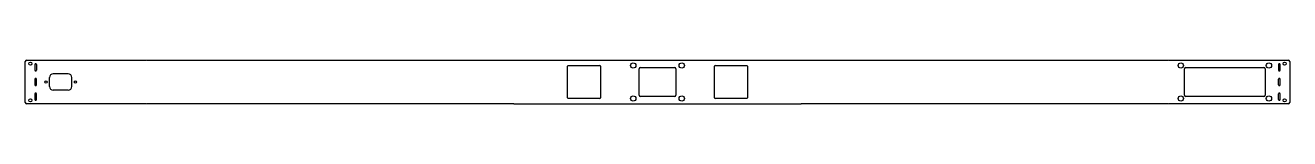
# Model space of a CAD drawing. Header units: millimetres. Extents: x -861 to 861, y -30 to 30.
import ezdxf

# ---------------------------------------------------------------- set-up
doc = ezdxf.new("R2010")
doc.units = ezdxf.units.MM

msp = doc.modelspace()

# ---------------------------------------------------------------- linework, layer by layer
at = {"color": 7, "linetype": 'Continuous', "lineweight": 25}
for p, q in [((-860.6, -28), (-860.6, 28)), ((-858.6, 30), (-846.9, 30)), ((-847.6, 23.8), (-847.6, 16.2)), ((-845.9, 30), (-696.5, 30)), ((-845.2, 23.8), (-845.2, 16.2)), ((-695.5, 30), (-196.7, 30)), ((-195.7, 30), (195.7, 30)), ((-122.5, -21.5), (-122.5, 21.5)), ((-121.5, 22.5), (-78.5, 22.5)), ((-77.5, 21.5), (-77.5, -21.5)), ((-25, -18), (-25, 18)), ((-23, 20), (23, 20)), ((25, 18), (25, -18)), ((77.5, -21.5), (77.5, 21.5)), ((78.5, 22.5), (121.5, 22.5)), ((122.5, 21.5), (122.5, -21.5)), ((196.7, 30), (695.5, 30)), ((696.5, 30), (845.9, 30)), ((717.3, -18), (717.3, 18)), ((719.3, 20), (825.3, 20)), ((827.3, 18), (827.3, -18)), ((845.2, 23.8), (845.2, 16.2)), ((846.9, 30), (858.6, 30)), ((847.6, 16.2), (847.6, 23.8)), ((860.6, 28), (860.6, -28)), ((-847.6, 3.8), (-847.6, -3.8)), ((-845.2, -3.8), (-845.2, 3.8)), ((-827.5, -6.2), (-827.5, 6.2)), ((-802.2, 11.2), (-822.5, 11.2)), ((-797.2, -6.2), (-797.2, 6.2)), ((845.2, -3.8), (845.2, 3.8)), ((847.6, -3.8), (847.6, 3.8)), ((-847.6, -16.2), (-847.6, -23.8)), ((-845.2, -23.8), (-845.2, -16.2)), ((-802.2, -11.2), (-822.5, -11.2)), ((845.2, -23.8), (845.2, -16.2)), ((847.6, -23.8), (847.6, -16.2)), ((-846.9, -30), (-858.6, -30)), ((-696.5, -30), (-845.9, -30)), ((-196.7, -30), (-695.5, -30)), ((-195.7, -30), (195.7, -30)), ((-78.5, -22.5), (-121.5, -22.5)), ((23, -20), (-23, -20)), ((121.5, -22.5), (78.5, -22.5)), ((695.5, -30), (196.7, -30)), ((845.9, -30), (696.5, -30)), ((825.3, -20), (719.3, -20)), ((858.6, -30), (846.9, -30))]:
    msp.add_line(p, q, dxfattribs=at)
for centre, radius in [((-853.6, 25), 2.1), ((-33, 22.5), 3.6), ((33, 22.5), 3.6), ((712.3, 22.5), 3.6), ((832.3, 22.5), 3.6), ((853.6, 25), 2.1), ((-832.3, 0), 1.7), ((-792.3, 0), 1.48), ((-853.6, -25), 2.1), ((-33, -22.5), 3.6), ((33, -22.5), 3.6), ((712.3, -22.5), 3.6), ((832.3, -22.5), 3.6), ((853.6, -25), 2.1)]:
    msp.add_circle(centre, radius, dxfattribs=at)
for centre, radius, start, end in [((-858.6, 28), 2, 90, 180), ((-846.4, 23.8), 1.18, 0, 180), ((-846.4, 30), 0.5, 180, 0), ((-696, 30), 0.5, 180, 0), ((-196.2, 30), 0.5, 180, 360), ((-121.5, 21.5), 1, 90, 180), ((-78.5, 21.5), 1, 0, 90), ((-23, 18), 2, 90, 180), ((23, 18), 2, 0, 90), ((78.5, 21.5), 1, 90, 180), ((121.5, 21.5), 1, 0, 90), ((196.2, 30), 0.5, 180, 0), ((696, 30), 0.5, 180, 0), ((719.3, 18), 2, 90, 180), ((825.3, 18), 2, 0, 90), ((846.4, 23.8), 1.18, 0, 180), ((846.4, 30), 0.5, 180, 0), ((858.6, 28), 2, 0, 90), ((-846.4, 16.2), 1.18, 180, 0), ((-846.4, 3.8), 1.18, 0, 180), ((-822.5, 6.2), 5, 90, 180), ((-802.2, 6.2), 5, 0, 90), ((846.4, 16.2), 1.18, 180, 0), ((846.4, 3.8), 1.18, 0, 180), ((-846.4, -3.8), 1.18, 180, 0), ((-846.4, -16.2), 1.18, 0, 180), ((-822.5, -6.2), 5, 180, 270), ((-802.2, -6.2), 5, 270, 0), ((846.4, -3.8), 1.18, 180, 0), ((846.4, -16.2), 1.18, 0, 180), ((-858.6, -28), 2, 180, 270), ((-846.4, -23.8), 1.18, 180, 0), ((-846.4, -30), 0.5, 360, 180), ((-696, -30), 0.5, 360, 180), ((-196.2, -30), 0.5, 0, 180), ((-121.5, -21.5), 1, 180, 270), ((-78.5, -21.5), 1, 270, 0), ((-23, -18), 2, 180, 270), ((23, -18), 2, 270, 0), ((78.5, -21.5), 1, 180, 270), ((121.5, -21.5), 1, 270, 0), ((196.2, -30), 0.5, 0, 180), ((696, -30), 0.5, 360, 180), ((719.3, -18), 2, 180, 270), ((825.3, -18), 2, 270, 0), ((846.4, -23.8), 1.18, 180, 0), ((846.4, -30), 0.5, 360, 180), ((858.6, -28), 2, 270, 0)]:
    msp.add_arc(centre, radius, start, end, dxfattribs=at)

doc.saveas('drawing.dxf')
